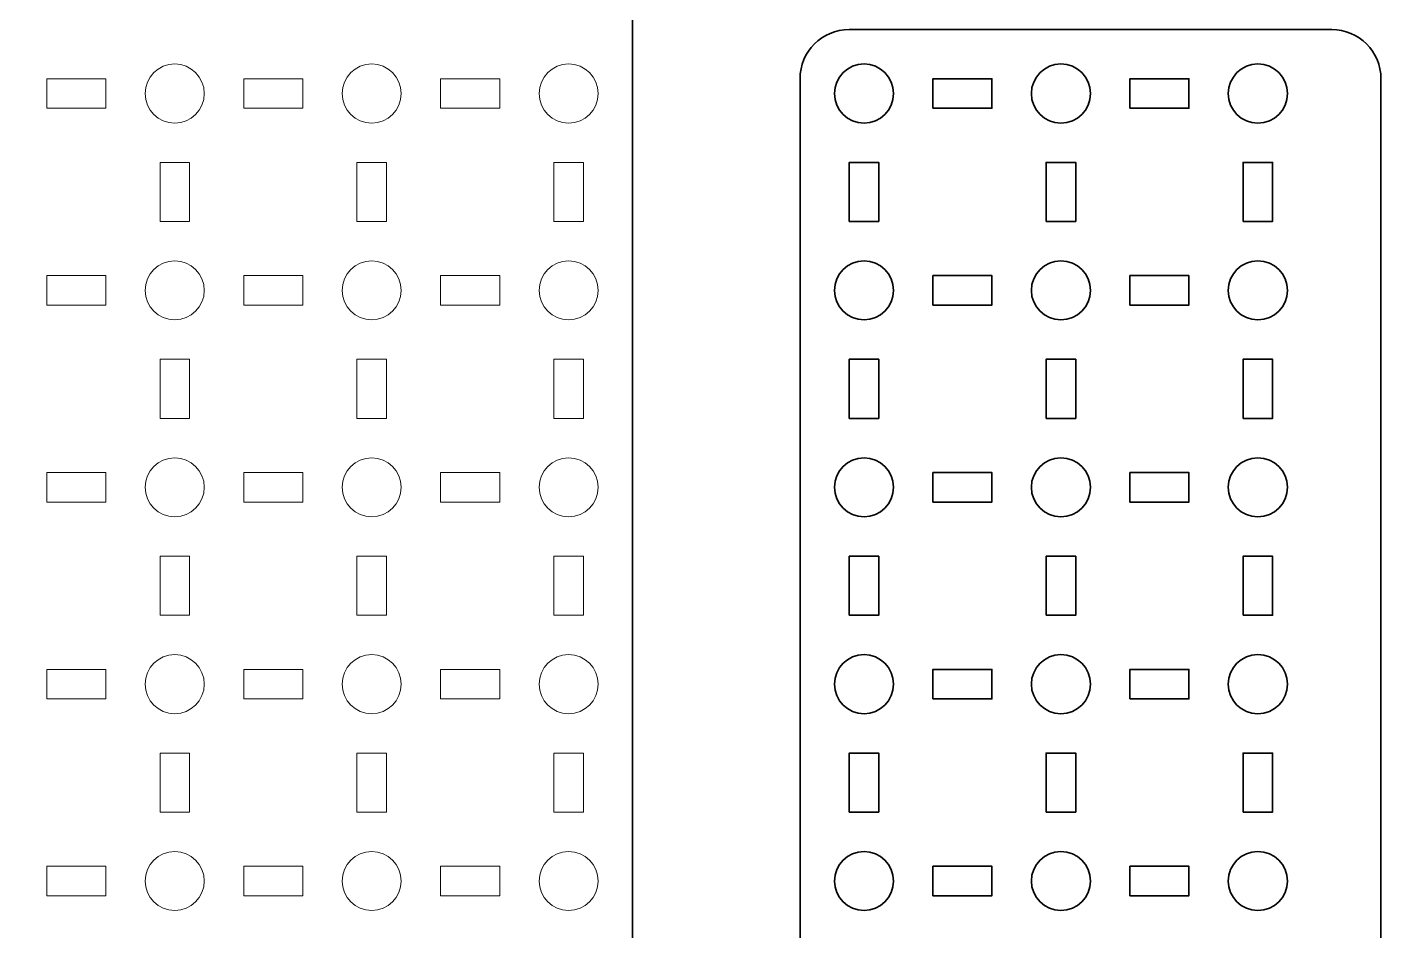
# Model space of a CAD drawing. Header units: centimetres. Extents: x -40 to 171, y -20 to 141.
# Drawn here: x 48 to 61.75, y 91.64 to 100.82 of the extents above; entities that cross this region are included whole.
import ezdxf

# ---------------------------------------------------------------- set-up
doc = ezdxf.new("R2010")
doc.units = ezdxf.units.CM
doc.header["$MEASUREMENT"] = 0
doc.layers.add('Layer 1', color=7, linetype='Continuous')

msp = doc.modelspace()

# ---------------------------------------------------------------- linework, layer by layer
at = {"layer": 'Layer 1', "color": 250, "lineweight": 35}
for points, knots in [([(53.65, 81.5), (53.65, 81.5), (35.35, 81.5), (35.35, 81.5), (35.35, 81.5), (35.07391, 81.5), (34.85, 81.72391), (34.85, 82), (34.85, 82), (34.85, 82), (34.85, 108.3), (34.85, 108.3), (34.85, 108.3), (34.85, 108.57609), (35.07391, 108.8), (35.35, 108.8), (35.35, 108.8), (35.35, 108.8), (53.65, 108.8), (53.65, 108.8), (53.65, 108.8), (53.92609, 108.8), (54.15, 108.57609), (54.15, 108.3), (54.15, 108.3), (54.15, 108.3), (54.15, 82), (54.15, 82), (54.15, 82), (54.15, 81.72391), (53.92609, 81.5), (53.65, 81.5)], [0, 0, 0, 0, 0.125, 0.125, 0.125, 0.125, 0.25, 0.25, 0.25, 0.25, 0.375, 0.375, 0.375, 0.375, 0.5, 0.5, 0.5, 0.5, 0.625, 0.625, 0.625, 0.625, 0.75, 0.75, 0.75, 0.75, 0.875, 0.875, 0.875, 0.875, 1, 1, 1, 1]), ([(61.25, 81.5), (61.25, 81.5), (56.35, 81.5), (56.35, 81.5), (56.35, 81.5), (56.07391, 81.5), (55.85, 81.72391), (55.85, 82), (55.85, 82), (55.85, 82), (55.85, 100.3), (55.85, 100.3), (55.85, 100.3), (55.85, 100.57609), (56.07391, 100.8), (56.35, 100.8), (56.35, 100.8), (56.35, 100.8), (61.25, 100.8), (61.25, 100.8), (61.25, 100.8), (61.52609, 100.8), (61.75, 100.57609), (61.75, 100.3), (61.75, 100.3), (61.75, 100.3), (61.75, 82), (61.75, 82), (61.75, 82), (61.75, 81.72391), (61.52609, 81.5), (61.25, 81.5)], [0, 0, 0, 0, 0.125, 0.125, 0.125, 0.125, 0.25, 0.25, 0.25, 0.25, 0.375, 0.375, 0.375, 0.375, 0.5, 0.5, 0.5, 0.5, 0.625, 0.625, 0.625, 0.625, 0.75, 0.75, 0.75, 0.75, 0.875, 0.875, 0.875, 0.875, 1, 1, 1, 1]), ([(56.2, 100.15), (56.2, 100.31566), (56.33434, 100.45), (56.5, 100.45), (56.5, 100.45), (56.66566, 100.45), (56.8, 100.31566), (56.8, 100.15), (56.8, 100.15), (56.8, 99.98434), (56.66566, 99.85), (56.5, 99.85), (56.5, 99.85), (56.33434, 99.85), (56.2, 99.98434), (56.2, 100.15)], [0, 0, 0, 0, 0.25, 0.25, 0.25, 0.25, 0.5, 0.5, 0.5, 0.5, 0.75, 0.75, 0.75, 0.75, 1, 1, 1, 1]), ([(58.2, 100.15), (58.2, 100.31566), (58.33434, 100.45), (58.5, 100.45), (58.5, 100.45), (58.66566, 100.45), (58.8, 100.31566), (58.8, 100.15), (58.8, 100.15), (58.8, 99.98434), (58.66566, 99.85), (58.5, 99.85), (58.5, 99.85), (58.33434, 99.85), (58.2, 99.98434), (58.2, 100.15)], [0, 0, 0, 0, 0.25, 0.25, 0.25, 0.25, 0.5, 0.5, 0.5, 0.5, 0.75, 0.75, 0.75, 0.75, 1, 1, 1, 1]), ([(60.2, 100.15), (60.2, 100.31566), (60.33434, 100.45), (60.5, 100.45), (60.5, 100.45), (60.66566, 100.45), (60.8, 100.31566), (60.8, 100.15), (60.8, 100.15), (60.8, 99.98434), (60.66566, 99.85), (60.5, 99.85), (60.5, 99.85), (60.33434, 99.85), (60.2, 99.98434), (60.2, 100.15)], [0, 0, 0, 0, 0.25, 0.25, 0.25, 0.25, 0.5, 0.5, 0.5, 0.5, 0.75, 0.75, 0.75, 0.75, 1, 1, 1, 1]), ([(57.2, 100), (57.2, 100), (57.2, 100.3), (57.2, 100.3), (57.2, 100.3), (57.2, 100.3), (57.8, 100.3), (57.8, 100.3), (57.8, 100.3), (57.8, 100.3), (57.8, 100), (57.8, 100), (57.8, 100), (57.8, 100), (57.2, 100), (57.2, 100)], [0, 0, 0, 0, 0.25, 0.25, 0.25, 0.25, 0.5, 0.5, 0.5, 0.5, 0.75, 0.75, 0.75, 0.75, 1, 1, 1, 1]), ([(59.2, 100), (59.2, 100), (59.2, 100.3), (59.2, 100.3), (59.2, 100.3), (59.2, 100.3), (59.8, 100.3), (59.8, 100.3), (59.8, 100.3), (59.8, 100.3), (59.8, 100), (59.8, 100), (59.8, 100), (59.8, 100), (59.2, 100), (59.2, 100)], [0, 0, 0, 0, 0.25, 0.25, 0.25, 0.25, 0.5, 0.5, 0.5, 0.5, 0.75, 0.75, 0.75, 0.75, 1, 1, 1, 1]), ([(56.35, 98.85), (56.35, 98.85), (56.35, 99.45), (56.35, 99.45), (56.35, 99.45), (56.35, 99.45), (56.65, 99.45), (56.65, 99.45), (56.65, 99.45), (56.65, 99.45), (56.65, 98.85), (56.65, 98.85), (56.65, 98.85), (56.65, 98.85), (56.35, 98.85), (56.35, 98.85)], [0, 0, 0, 0, 0.25, 0.25, 0.25, 0.25, 0.5, 0.5, 0.5, 0.5, 0.75, 0.75, 0.75, 0.75, 1, 1, 1, 1]), ([(58.35, 98.85), (58.35, 98.85), (58.35, 99.45), (58.35, 99.45), (58.35, 99.45), (58.35, 99.45), (58.65, 99.45), (58.65, 99.45), (58.65, 99.45), (58.65, 99.45), (58.65, 98.85), (58.65, 98.85), (58.65, 98.85), (58.65, 98.85), (58.35, 98.85), (58.35, 98.85)], [0, 0, 0, 0, 0.25, 0.25, 0.25, 0.25, 0.5, 0.5, 0.5, 0.5, 0.75, 0.75, 0.75, 0.75, 1, 1, 1, 1]), ([(60.35, 98.85), (60.35, 98.85), (60.35, 99.45), (60.35, 99.45), (60.35, 99.45), (60.35, 99.45), (60.65, 99.45), (60.65, 99.45), (60.65, 99.45), (60.65, 99.45), (60.65, 98.85), (60.65, 98.85), (60.65, 98.85), (60.65, 98.85), (60.35, 98.85), (60.35, 98.85)], [0, 0, 0, 0, 0.25, 0.25, 0.25, 0.25, 0.5, 0.5, 0.5, 0.5, 0.75, 0.75, 0.75, 0.75, 1, 1, 1, 1]), ([(56.2, 98.15), (56.2, 98.31566), (56.33434, 98.45), (56.5, 98.45), (56.5, 98.45), (56.66566, 98.45), (56.8, 98.31566), (56.8, 98.15), (56.8, 98.15), (56.8, 97.98434), (56.66566, 97.85), (56.5, 97.85), (56.5, 97.85), (56.33434, 97.85), (56.2, 97.98434), (56.2, 98.15)], [0, 0, 0, 0, 0.25, 0.25, 0.25, 0.25, 0.5, 0.5, 0.5, 0.5, 0.75, 0.75, 0.75, 0.75, 1, 1, 1, 1]), ([(58.2, 98.15), (58.2, 98.31566), (58.33434, 98.45), (58.5, 98.45), (58.5, 98.45), (58.66566, 98.45), (58.8, 98.31566), (58.8, 98.15), (58.8, 98.15), (58.8, 97.98434), (58.66566, 97.85), (58.5, 97.85), (58.5, 97.85), (58.33434, 97.85), (58.2, 97.98434), (58.2, 98.15)], [0, 0, 0, 0, 0.25, 0.25, 0.25, 0.25, 0.5, 0.5, 0.5, 0.5, 0.75, 0.75, 0.75, 0.75, 1, 1, 1, 1]), ([(60.2, 98.15), (60.2, 98.31566), (60.33434, 98.45), (60.5, 98.45), (60.5, 98.45), (60.66566, 98.45), (60.8, 98.31566), (60.8, 98.15), (60.8, 98.15), (60.8, 97.98434), (60.66566, 97.85), (60.5, 97.85), (60.5, 97.85), (60.33434, 97.85), (60.2, 97.98434), (60.2, 98.15)], [0, 0, 0, 0, 0.25, 0.25, 0.25, 0.25, 0.5, 0.5, 0.5, 0.5, 0.75, 0.75, 0.75, 0.75, 1, 1, 1, 1]), ([(57.2, 98), (57.2, 98), (57.2, 98.3), (57.2, 98.3), (57.2, 98.3), (57.2, 98.3), (57.8, 98.3), (57.8, 98.3), (57.8, 98.3), (57.8, 98.3), (57.8, 98), (57.8, 98), (57.8, 98), (57.8, 98), (57.2, 98), (57.2, 98)], [0, 0, 0, 0, 0.25, 0.25, 0.25, 0.25, 0.5, 0.5, 0.5, 0.5, 0.75, 0.75, 0.75, 0.75, 1, 1, 1, 1]), ([(59.2, 98), (59.2, 98), (59.2, 98.3), (59.2, 98.3), (59.2, 98.3), (59.2, 98.3), (59.8, 98.3), (59.8, 98.3), (59.8, 98.3), (59.8, 98.3), (59.8, 98), (59.8, 98), (59.8, 98), (59.8, 98), (59.2, 98), (59.2, 98)], [0, 0, 0, 0, 0.25, 0.25, 0.25, 0.25, 0.5, 0.5, 0.5, 0.5, 0.75, 0.75, 0.75, 0.75, 1, 1, 1, 1]), ([(56.35, 96.85), (56.35, 96.85), (56.35, 97.45), (56.35, 97.45), (56.35, 97.45), (56.35, 97.45), (56.65, 97.45), (56.65, 97.45), (56.65, 97.45), (56.65, 97.45), (56.65, 96.85), (56.65, 96.85), (56.65, 96.85), (56.65, 96.85), (56.35, 96.85), (56.35, 96.85)], [0, 0, 0, 0, 0.25, 0.25, 0.25, 0.25, 0.5, 0.5, 0.5, 0.5, 0.75, 0.75, 0.75, 0.75, 1, 1, 1, 1]), ([(58.35, 96.85), (58.35, 96.85), (58.35, 97.45), (58.35, 97.45), (58.35, 97.45), (58.35, 97.45), (58.65, 97.45), (58.65, 97.45), (58.65, 97.45), (58.65, 97.45), (58.65, 96.85), (58.65, 96.85), (58.65, 96.85), (58.65, 96.85), (58.35, 96.85), (58.35, 96.85)], [0, 0, 0, 0, 0.25, 0.25, 0.25, 0.25, 0.5, 0.5, 0.5, 0.5, 0.75, 0.75, 0.75, 0.75, 1, 1, 1, 1]), ([(60.35, 96.85), (60.35, 96.85), (60.35, 97.45), (60.35, 97.45), (60.35, 97.45), (60.35, 97.45), (60.65, 97.45), (60.65, 97.45), (60.65, 97.45), (60.65, 97.45), (60.65, 96.85), (60.65, 96.85), (60.65, 96.85), (60.65, 96.85), (60.35, 96.85), (60.35, 96.85)], [0, 0, 0, 0, 0.25, 0.25, 0.25, 0.25, 0.5, 0.5, 0.5, 0.5, 0.75, 0.75, 0.75, 0.75, 1, 1, 1, 1]), ([(56.2, 96.15), (56.2, 96.31566), (56.33434, 96.45), (56.5, 96.45), (56.5, 96.45), (56.66566, 96.45), (56.8, 96.31566), (56.8, 96.15), (56.8, 96.15), (56.8, 95.98434), (56.66566, 95.85), (56.5, 95.85), (56.5, 95.85), (56.33434, 95.85), (56.2, 95.98434), (56.2, 96.15)], [0, 0, 0, 0, 0.25, 0.25, 0.25, 0.25, 0.5, 0.5, 0.5, 0.5, 0.75, 0.75, 0.75, 0.75, 1, 1, 1, 1]), ([(58.2, 96.15), (58.2, 96.31566), (58.33434, 96.45), (58.5, 96.45), (58.5, 96.45), (58.66566, 96.45), (58.8, 96.31566), (58.8, 96.15), (58.8, 96.15), (58.8, 95.98434), (58.66566, 95.85), (58.5, 95.85), (58.5, 95.85), (58.33434, 95.85), (58.2, 95.98434), (58.2, 96.15)], [0, 0, 0, 0, 0.25, 0.25, 0.25, 0.25, 0.5, 0.5, 0.5, 0.5, 0.75, 0.75, 0.75, 0.75, 1, 1, 1, 1]), ([(60.2, 96.15), (60.2, 96.31566), (60.33434, 96.45), (60.5, 96.45), (60.5, 96.45), (60.66566, 96.45), (60.8, 96.31566), (60.8, 96.15), (60.8, 96.15), (60.8, 95.98434), (60.66566, 95.85), (60.5, 95.85), (60.5, 95.85), (60.33434, 95.85), (60.2, 95.98434), (60.2, 96.15)], [0, 0, 0, 0, 0.25, 0.25, 0.25, 0.25, 0.5, 0.5, 0.5, 0.5, 0.75, 0.75, 0.75, 0.75, 1, 1, 1, 1]), ([(57.2, 96), (57.2, 96), (57.2, 96.3), (57.2, 96.3), (57.2, 96.3), (57.2, 96.3), (57.8, 96.3), (57.8, 96.3), (57.8, 96.3), (57.8, 96.3), (57.8, 96), (57.8, 96), (57.8, 96), (57.8, 96), (57.2, 96), (57.2, 96)], [0, 0, 0, 0, 0.25, 0.25, 0.25, 0.25, 0.5, 0.5, 0.5, 0.5, 0.75, 0.75, 0.75, 0.75, 1, 1, 1, 1]), ([(59.2, 96), (59.2, 96), (59.2, 96.3), (59.2, 96.3), (59.2, 96.3), (59.2, 96.3), (59.8, 96.3), (59.8, 96.3), (59.8, 96.3), (59.8, 96.3), (59.8, 96), (59.8, 96), (59.8, 96), (59.8, 96), (59.2, 96), (59.2, 96)], [0, 0, 0, 0, 0.25, 0.25, 0.25, 0.25, 0.5, 0.5, 0.5, 0.5, 0.75, 0.75, 0.75, 0.75, 1, 1, 1, 1]), ([(56.35, 94.85), (56.35, 94.85), (56.35, 95.45), (56.35, 95.45), (56.35, 95.45), (56.35, 95.45), (56.65, 95.45), (56.65, 95.45), (56.65, 95.45), (56.65, 95.45), (56.65, 94.85), (56.65, 94.85), (56.65, 94.85), (56.65, 94.85), (56.35, 94.85), (56.35, 94.85)], [0, 0, 0, 0, 0.25, 0.25, 0.25, 0.25, 0.5, 0.5, 0.5, 0.5, 0.75, 0.75, 0.75, 0.75, 1, 1, 1, 1]), ([(58.35, 94.85), (58.35, 94.85), (58.35, 95.45), (58.35, 95.45), (58.35, 95.45), (58.35, 95.45), (58.65, 95.45), (58.65, 95.45), (58.65, 95.45), (58.65, 95.45), (58.65, 94.85), (58.65, 94.85), (58.65, 94.85), (58.65, 94.85), (58.35, 94.85), (58.35, 94.85)], [0, 0, 0, 0, 0.25, 0.25, 0.25, 0.25, 0.5, 0.5, 0.5, 0.5, 0.75, 0.75, 0.75, 0.75, 1, 1, 1, 1]), ([(60.35, 94.85), (60.35, 94.85), (60.35, 95.45), (60.35, 95.45), (60.35, 95.45), (60.35, 95.45), (60.65, 95.45), (60.65, 95.45), (60.65, 95.45), (60.65, 95.45), (60.65, 94.85), (60.65, 94.85), (60.65, 94.85), (60.65, 94.85), (60.35, 94.85), (60.35, 94.85)], [0, 0, 0, 0, 0.25, 0.25, 0.25, 0.25, 0.5, 0.5, 0.5, 0.5, 0.75, 0.75, 0.75, 0.75, 1, 1, 1, 1]), ([(56.2, 94.15), (56.2, 94.31566), (56.33434, 94.45), (56.5, 94.45), (56.5, 94.45), (56.66566, 94.45), (56.8, 94.31566), (56.8, 94.15), (56.8, 94.15), (56.8, 93.98434), (56.66566, 93.85), (56.5, 93.85), (56.5, 93.85), (56.33434, 93.85), (56.2, 93.98434), (56.2, 94.15)], [0, 0, 0, 0, 0.25, 0.25, 0.25, 0.25, 0.5, 0.5, 0.5, 0.5, 0.75, 0.75, 0.75, 0.75, 1, 1, 1, 1]), ([(58.2, 94.15), (58.2, 94.31566), (58.33434, 94.45), (58.5, 94.45), (58.5, 94.45), (58.66566, 94.45), (58.8, 94.31566), (58.8, 94.15), (58.8, 94.15), (58.8, 93.98434), (58.66566, 93.85), (58.5, 93.85), (58.5, 93.85), (58.33434, 93.85), (58.2, 93.98434), (58.2, 94.15)], [0, 0, 0, 0, 0.25, 0.25, 0.25, 0.25, 0.5, 0.5, 0.5, 0.5, 0.75, 0.75, 0.75, 0.75, 1, 1, 1, 1]), ([(60.2, 94.15), (60.2, 94.31566), (60.33434, 94.45), (60.5, 94.45), (60.5, 94.45), (60.66566, 94.45), (60.8, 94.31566), (60.8, 94.15), (60.8, 94.15), (60.8, 93.98434), (60.66566, 93.85), (60.5, 93.85), (60.5, 93.85), (60.33434, 93.85), (60.2, 93.98434), (60.2, 94.15)], [0, 0, 0, 0, 0.25, 0.25, 0.25, 0.25, 0.5, 0.5, 0.5, 0.5, 0.75, 0.75, 0.75, 0.75, 1, 1, 1, 1]), ([(57.2, 94), (57.2, 94), (57.2, 94.3), (57.2, 94.3), (57.2, 94.3), (57.2, 94.3), (57.8, 94.3), (57.8, 94.3), (57.8, 94.3), (57.8, 94.3), (57.8, 94), (57.8, 94), (57.8, 94), (57.8, 94), (57.2, 94), (57.2, 94)], [0, 0, 0, 0, 0.25, 0.25, 0.25, 0.25, 0.5, 0.5, 0.5, 0.5, 0.75, 0.75, 0.75, 0.75, 1, 1, 1, 1]), ([(59.2, 94), (59.2, 94), (59.2, 94.3), (59.2, 94.3), (59.2, 94.3), (59.2, 94.3), (59.8, 94.3), (59.8, 94.3), (59.8, 94.3), (59.8, 94.3), (59.8, 94), (59.8, 94), (59.8, 94), (59.8, 94), (59.2, 94), (59.2, 94)], [0, 0, 0, 0, 0.25, 0.25, 0.25, 0.25, 0.5, 0.5, 0.5, 0.5, 0.75, 0.75, 0.75, 0.75, 1, 1, 1, 1]), ([(56.35, 92.85), (56.35, 92.85), (56.35, 93.45), (56.35, 93.45), (56.35, 93.45), (56.35, 93.45), (56.65, 93.45), (56.65, 93.45), (56.65, 93.45), (56.65, 93.45), (56.65, 92.85), (56.65, 92.85), (56.65, 92.85), (56.65, 92.85), (56.35, 92.85), (56.35, 92.85)], [0, 0, 0, 0, 0.25, 0.25, 0.25, 0.25, 0.5, 0.5, 0.5, 0.5, 0.75, 0.75, 0.75, 0.75, 1, 1, 1, 1]), ([(58.35, 92.85), (58.35, 92.85), (58.35, 93.45), (58.35, 93.45), (58.35, 93.45), (58.35, 93.45), (58.65, 93.45), (58.65, 93.45), (58.65, 93.45), (58.65, 93.45), (58.65, 92.85), (58.65, 92.85), (58.65, 92.85), (58.65, 92.85), (58.35, 92.85), (58.35, 92.85)], [0, 0, 0, 0, 0.25, 0.25, 0.25, 0.25, 0.5, 0.5, 0.5, 0.5, 0.75, 0.75, 0.75, 0.75, 1, 1, 1, 1]), ([(60.35, 92.85), (60.35, 92.85), (60.35, 93.45), (60.35, 93.45), (60.35, 93.45), (60.35, 93.45), (60.65, 93.45), (60.65, 93.45), (60.65, 93.45), (60.65, 93.45), (60.65, 92.85), (60.65, 92.85), (60.65, 92.85), (60.65, 92.85), (60.35, 92.85), (60.35, 92.85)], [0, 0, 0, 0, 0.25, 0.25, 0.25, 0.25, 0.5, 0.5, 0.5, 0.5, 0.75, 0.75, 0.75, 0.75, 1, 1, 1, 1]), ([(56.2, 92.15), (56.2, 92.31566), (56.33434, 92.45), (56.5, 92.45), (56.5, 92.45), (56.66566, 92.45), (56.8, 92.31566), (56.8, 92.15), (56.8, 92.15), (56.8, 91.98434), (56.66566, 91.85), (56.5, 91.85), (56.5, 91.85), (56.33434, 91.85), (56.2, 91.98434), (56.2, 92.15)], [0, 0, 0, 0, 0.25, 0.25, 0.25, 0.25, 0.5, 0.5, 0.5, 0.5, 0.75, 0.75, 0.75, 0.75, 1, 1, 1, 1]), ([(58.2, 92.15), (58.2, 92.31566), (58.33434, 92.45), (58.5, 92.45), (58.5, 92.45), (58.66566, 92.45), (58.8, 92.31566), (58.8, 92.15), (58.8, 92.15), (58.8, 91.98434), (58.66566, 91.85), (58.5, 91.85), (58.5, 91.85), (58.33434, 91.85), (58.2, 91.98434), (58.2, 92.15)], [0, 0, 0, 0, 0.25, 0.25, 0.25, 0.25, 0.5, 0.5, 0.5, 0.5, 0.75, 0.75, 0.75, 0.75, 1, 1, 1, 1]), ([(60.2, 92.15), (60.2, 92.31566), (60.33434, 92.45), (60.5, 92.45), (60.5, 92.45), (60.66566, 92.45), (60.8, 92.31566), (60.8, 92.15), (60.8, 92.15), (60.8, 91.98434), (60.66566, 91.85), (60.5, 91.85), (60.5, 91.85), (60.33434, 91.85), (60.2, 91.98434), (60.2, 92.15)], [0, 0, 0, 0, 0.25, 0.25, 0.25, 0.25, 0.5, 0.5, 0.5, 0.5, 0.75, 0.75, 0.75, 0.75, 1, 1, 1, 1]), ([(57.2, 92), (57.2, 92), (57.2, 92.3), (57.2, 92.3), (57.2, 92.3), (57.2, 92.3), (57.8, 92.3), (57.8, 92.3), (57.8, 92.3), (57.8, 92.3), (57.8, 92), (57.8, 92), (57.8, 92), (57.8, 92), (57.2, 92), (57.2, 92)], [0, 0, 0, 0, 0.25, 0.25, 0.25, 0.25, 0.5, 0.5, 0.5, 0.5, 0.75, 0.75, 0.75, 0.75, 1, 1, 1, 1]), ([(59.2, 92), (59.2, 92), (59.2, 92.3), (59.2, 92.3), (59.2, 92.3), (59.2, 92.3), (59.8, 92.3), (59.8, 92.3), (59.8, 92.3), (59.8, 92.3), (59.8, 92), (59.8, 92), (59.8, 92), (59.8, 92), (59.2, 92), (59.2, 92)], [0, 0, 0, 0, 0.25, 0.25, 0.25, 0.25, 0.5, 0.5, 0.5, 0.5, 0.75, 0.75, 0.75, 0.75, 1, 1, 1, 1])]:
    msp.add_open_spline(points, degree=3, knots=knots, dxfattribs=at)
at = {"layer": 'Layer 1', "color": 250, "lineweight": 20}
for points in [[(49.2, 100.15), (49.2, 100.31566), (49.33434, 100.45), (49.5, 100.45), (49.5, 100.45), (49.66566, 100.45), (49.8, 100.31566), (49.8, 100.15), (49.8, 100.15), (49.8, 99.98434), (49.66566, 99.85), (49.5, 99.85), (49.5, 99.85), (49.33434, 99.85), (49.2, 99.98434), (49.2, 100.15)], [(51.2, 100.15), (51.2, 100.31566), (51.33434, 100.45), (51.5, 100.45), (51.5, 100.45), (51.66566, 100.45), (51.8, 100.31566), (51.8, 100.15), (51.8, 100.15), (51.8, 99.98434), (51.66566, 99.85), (51.5, 99.85), (51.5, 99.85), (51.33434, 99.85), (51.2, 99.98434), (51.2, 100.15)], [(53.2, 100.15), (53.2, 100.31566), (53.33434, 100.45), (53.5, 100.45), (53.5, 100.45), (53.66566, 100.45), (53.8, 100.31566), (53.8, 100.15), (53.8, 100.15), (53.8, 99.98434), (53.66566, 99.85), (53.5, 99.85), (53.5, 99.85), (53.33434, 99.85), (53.2, 99.98434), (53.2, 100.15)], [(48.2, 100), (48.2, 100), (48.2, 100.3), (48.2, 100.3), (48.2, 100.3), (48.2, 100.3), (48.8, 100.3), (48.8, 100.3), (48.8, 100.3), (48.8, 100.3), (48.8, 100), (48.8, 100), (48.8, 100), (48.8, 100), (48.2, 100), (48.2, 100)], [(50.2, 100), (50.2, 100), (50.2, 100.3), (50.2, 100.3), (50.2, 100.3), (50.2, 100.3), (50.8, 100.3), (50.8, 100.3), (50.8, 100.3), (50.8, 100.3), (50.8, 100), (50.8, 100), (50.8, 100), (50.8, 100), (50.2, 100), (50.2, 100)], [(52.2, 100), (52.2, 100), (52.2, 100.3), (52.2, 100.3), (52.2, 100.3), (52.2, 100.3), (52.8, 100.3), (52.8, 100.3), (52.8, 100.3), (52.8, 100.3), (52.8, 100), (52.8, 100), (52.8, 100), (52.8, 100), (52.2, 100), (52.2, 100)], [(49.35, 98.85), (49.35, 98.85), (49.35, 99.45), (49.35, 99.45), (49.35, 99.45), (49.35, 99.45), (49.65, 99.45), (49.65, 99.45), (49.65, 99.45), (49.65, 99.45), (49.65, 98.85), (49.65, 98.85), (49.65, 98.85), (49.65, 98.85), (49.35, 98.85), (49.35, 98.85)], [(51.35, 98.85), (51.35, 98.85), (51.35, 99.45), (51.35, 99.45), (51.35, 99.45), (51.35, 99.45), (51.65, 99.45), (51.65, 99.45), (51.65, 99.45), (51.65, 99.45), (51.65, 98.85), (51.65, 98.85), (51.65, 98.85), (51.65, 98.85), (51.35, 98.85), (51.35, 98.85)], [(53.35, 98.85), (53.35, 98.85), (53.35, 99.45), (53.35, 99.45), (53.35, 99.45), (53.35, 99.45), (53.65, 99.45), (53.65, 99.45), (53.65, 99.45), (53.65, 99.45), (53.65, 98.85), (53.65, 98.85), (53.65, 98.85), (53.65, 98.85), (53.35, 98.85), (53.35, 98.85)], [(49.2, 98.15), (49.2, 98.31566), (49.33434, 98.45), (49.5, 98.45), (49.5, 98.45), (49.66566, 98.45), (49.8, 98.31566), (49.8, 98.15), (49.8, 98.15), (49.8, 97.98434), (49.66566, 97.85), (49.5, 97.85), (49.5, 97.85), (49.33434, 97.85), (49.2, 97.98434), (49.2, 98.15)], [(51.2, 98.15), (51.2, 98.31566), (51.33434, 98.45), (51.5, 98.45), (51.5, 98.45), (51.66566, 98.45), (51.8, 98.31566), (51.8, 98.15), (51.8, 98.15), (51.8, 97.98434), (51.66566, 97.85), (51.5, 97.85), (51.5, 97.85), (51.33434, 97.85), (51.2, 97.98434), (51.2, 98.15)], [(53.2, 98.15), (53.2, 98.31566), (53.33434, 98.45), (53.5, 98.45), (53.5, 98.45), (53.66566, 98.45), (53.8, 98.31566), (53.8, 98.15), (53.8, 98.15), (53.8, 97.98434), (53.66566, 97.85), (53.5, 97.85), (53.5, 97.85), (53.33434, 97.85), (53.2, 97.98434), (53.2, 98.15)], [(48.2, 98), (48.2, 98), (48.2, 98.3), (48.2, 98.3), (48.2, 98.3), (48.2, 98.3), (48.8, 98.3), (48.8, 98.3), (48.8, 98.3), (48.8, 98.3), (48.8, 98), (48.8, 98), (48.8, 98), (48.8, 98), (48.2, 98), (48.2, 98)], [(50.2, 98), (50.2, 98), (50.2, 98.3), (50.2, 98.3), (50.2, 98.3), (50.2, 98.3), (50.8, 98.3), (50.8, 98.3), (50.8, 98.3), (50.8, 98.3), (50.8, 98), (50.8, 98), (50.8, 98), (50.8, 98), (50.2, 98), (50.2, 98)], [(52.2, 98), (52.2, 98), (52.2, 98.3), (52.2, 98.3), (52.2, 98.3), (52.2, 98.3), (52.8, 98.3), (52.8, 98.3), (52.8, 98.3), (52.8, 98.3), (52.8, 98), (52.8, 98), (52.8, 98), (52.8, 98), (52.2, 98), (52.2, 98)], [(49.35, 96.85), (49.35, 96.85), (49.35, 97.45), (49.35, 97.45), (49.35, 97.45), (49.35, 97.45), (49.65, 97.45), (49.65, 97.45), (49.65, 97.45), (49.65, 97.45), (49.65, 96.85), (49.65, 96.85), (49.65, 96.85), (49.65, 96.85), (49.35, 96.85), (49.35, 96.85)], [(51.35, 96.85), (51.35, 96.85), (51.35, 97.45), (51.35, 97.45), (51.35, 97.45), (51.35, 97.45), (51.65, 97.45), (51.65, 97.45), (51.65, 97.45), (51.65, 97.45), (51.65, 96.85), (51.65, 96.85), (51.65, 96.85), (51.65, 96.85), (51.35, 96.85), (51.35, 96.85)], [(53.35, 96.85), (53.35, 96.85), (53.35, 97.45), (53.35, 97.45), (53.35, 97.45), (53.35, 97.45), (53.65, 97.45), (53.65, 97.45), (53.65, 97.45), (53.65, 97.45), (53.65, 96.85), (53.65, 96.85), (53.65, 96.85), (53.65, 96.85), (53.35, 96.85), (53.35, 96.85)], [(49.2, 96.15), (49.2, 96.31566), (49.33434, 96.45), (49.5, 96.45), (49.5, 96.45), (49.66566, 96.45), (49.8, 96.31566), (49.8, 96.15), (49.8, 96.15), (49.8, 95.98434), (49.66566, 95.85), (49.5, 95.85), (49.5, 95.85), (49.33434, 95.85), (49.2, 95.98434), (49.2, 96.15)], [(51.2, 96.15), (51.2, 96.31566), (51.33434, 96.45), (51.5, 96.45), (51.5, 96.45), (51.66566, 96.45), (51.8, 96.31566), (51.8, 96.15), (51.8, 96.15), (51.8, 95.98434), (51.66566, 95.85), (51.5, 95.85), (51.5, 95.85), (51.33434, 95.85), (51.2, 95.98434), (51.2, 96.15)], [(53.2, 96.15), (53.2, 96.31566), (53.33434, 96.45), (53.5, 96.45), (53.5, 96.45), (53.66566, 96.45), (53.8, 96.31566), (53.8, 96.15), (53.8, 96.15), (53.8, 95.98434), (53.66566, 95.85), (53.5, 95.85), (53.5, 95.85), (53.33434, 95.85), (53.2, 95.98434), (53.2, 96.15)], [(48.2, 96), (48.2, 96), (48.2, 96.3), (48.2, 96.3), (48.2, 96.3), (48.2, 96.3), (48.8, 96.3), (48.8, 96.3), (48.8, 96.3), (48.8, 96.3), (48.8, 96), (48.8, 96), (48.8, 96), (48.8, 96), (48.2, 96), (48.2, 96)], [(50.2, 96), (50.2, 96), (50.2, 96.3), (50.2, 96.3), (50.2, 96.3), (50.2, 96.3), (50.8, 96.3), (50.8, 96.3), (50.8, 96.3), (50.8, 96.3), (50.8, 96), (50.8, 96), (50.8, 96), (50.8, 96), (50.2, 96), (50.2, 96)], [(52.2, 96), (52.2, 96), (52.2, 96.3), (52.2, 96.3), (52.2, 96.3), (52.2, 96.3), (52.8, 96.3), (52.8, 96.3), (52.8, 96.3), (52.8, 96.3), (52.8, 96), (52.8, 96), (52.8, 96), (52.8, 96), (52.2, 96), (52.2, 96)], [(49.35, 94.85), (49.35, 94.85), (49.35, 95.45), (49.35, 95.45), (49.35, 95.45), (49.35, 95.45), (49.65, 95.45), (49.65, 95.45), (49.65, 95.45), (49.65, 95.45), (49.65, 94.85), (49.65, 94.85), (49.65, 94.85), (49.65, 94.85), (49.35, 94.85), (49.35, 94.85)], [(51.35, 94.85), (51.35, 94.85), (51.35, 95.45), (51.35, 95.45), (51.35, 95.45), (51.35, 95.45), (51.65, 95.45), (51.65, 95.45), (51.65, 95.45), (51.65, 95.45), (51.65, 94.85), (51.65, 94.85), (51.65, 94.85), (51.65, 94.85), (51.35, 94.85), (51.35, 94.85)], [(53.35, 94.85), (53.35, 94.85), (53.35, 95.45), (53.35, 95.45), (53.35, 95.45), (53.35, 95.45), (53.65, 95.45), (53.65, 95.45), (53.65, 95.45), (53.65, 95.45), (53.65, 94.85), (53.65, 94.85), (53.65, 94.85), (53.65, 94.85), (53.35, 94.85), (53.35, 94.85)], [(49.2, 94.15), (49.2, 94.31566), (49.33434, 94.45), (49.5, 94.45), (49.5, 94.45), (49.66566, 94.45), (49.8, 94.31566), (49.8, 94.15), (49.8, 94.15), (49.8, 93.98434), (49.66566, 93.85), (49.5, 93.85), (49.5, 93.85), (49.33434, 93.85), (49.2, 93.98434), (49.2, 94.15)], [(51.2, 94.15), (51.2, 94.31566), (51.33434, 94.45), (51.5, 94.45), (51.5, 94.45), (51.66566, 94.45), (51.8, 94.31566), (51.8, 94.15), (51.8, 94.15), (51.8, 93.98434), (51.66566, 93.85), (51.5, 93.85), (51.5, 93.85), (51.33434, 93.85), (51.2, 93.98434), (51.2, 94.15)], [(53.2, 94.15), (53.2, 94.31566), (53.33434, 94.45), (53.5, 94.45), (53.5, 94.45), (53.66566, 94.45), (53.8, 94.31566), (53.8, 94.15), (53.8, 94.15), (53.8, 93.98434), (53.66566, 93.85), (53.5, 93.85), (53.5, 93.85), (53.33434, 93.85), (53.2, 93.98434), (53.2, 94.15)], [(48.2, 94), (48.2, 94), (48.2, 94.3), (48.2, 94.3), (48.2, 94.3), (48.2, 94.3), (48.8, 94.3), (48.8, 94.3), (48.8, 94.3), (48.8, 94.3), (48.8, 94), (48.8, 94), (48.8, 94), (48.8, 94), (48.2, 94), (48.2, 94)], [(50.2, 94), (50.2, 94), (50.2, 94.3), (50.2, 94.3), (50.2, 94.3), (50.2, 94.3), (50.8, 94.3), (50.8, 94.3), (50.8, 94.3), (50.8, 94.3), (50.8, 94), (50.8, 94), (50.8, 94), (50.8, 94), (50.2, 94), (50.2, 94)], [(52.2, 94), (52.2, 94), (52.2, 94.3), (52.2, 94.3), (52.2, 94.3), (52.2, 94.3), (52.8, 94.3), (52.8, 94.3), (52.8, 94.3), (52.8, 94.3), (52.8, 94), (52.8, 94), (52.8, 94), (52.8, 94), (52.2, 94), (52.2, 94)], [(49.35, 92.85), (49.35, 92.85), (49.35, 93.45), (49.35, 93.45), (49.35, 93.45), (49.35, 93.45), (49.65, 93.45), (49.65, 93.45), (49.65, 93.45), (49.65, 93.45), (49.65, 92.85), (49.65, 92.85), (49.65, 92.85), (49.65, 92.85), (49.35, 92.85), (49.35, 92.85)], [(51.35, 92.85), (51.35, 92.85), (51.35, 93.45), (51.35, 93.45), (51.35, 93.45), (51.35, 93.45), (51.65, 93.45), (51.65, 93.45), (51.65, 93.45), (51.65, 93.45), (51.65, 92.85), (51.65, 92.85), (51.65, 92.85), (51.65, 92.85), (51.35, 92.85), (51.35, 92.85)], [(53.35, 92.85), (53.35, 92.85), (53.35, 93.45), (53.35, 93.45), (53.35, 93.45), (53.35, 93.45), (53.65, 93.45), (53.65, 93.45), (53.65, 93.45), (53.65, 93.45), (53.65, 92.85), (53.65, 92.85), (53.65, 92.85), (53.65, 92.85), (53.35, 92.85), (53.35, 92.85)], [(49.2, 92.15), (49.2, 92.31566), (49.33434, 92.45), (49.5, 92.45), (49.5, 92.45), (49.66566, 92.45), (49.8, 92.31566), (49.8, 92.15), (49.8, 92.15), (49.8, 91.98434), (49.66566, 91.85), (49.5, 91.85), (49.5, 91.85), (49.33434, 91.85), (49.2, 91.98434), (49.2, 92.15)], [(51.2, 92.15), (51.2, 92.31566), (51.33434, 92.45), (51.5, 92.45), (51.5, 92.45), (51.66566, 92.45), (51.8, 92.31566), (51.8, 92.15), (51.8, 92.15), (51.8, 91.98434), (51.66566, 91.85), (51.5, 91.85), (51.5, 91.85), (51.33434, 91.85), (51.2, 91.98434), (51.2, 92.15)], [(53.2, 92.15), (53.2, 92.31566), (53.33434, 92.45), (53.5, 92.45), (53.5, 92.45), (53.66566, 92.45), (53.8, 92.31566), (53.8, 92.15), (53.8, 92.15), (53.8, 91.98434), (53.66566, 91.85), (53.5, 91.85), (53.5, 91.85), (53.33434, 91.85), (53.2, 91.98434), (53.2, 92.15)], [(48.2, 92), (48.2, 92), (48.2, 92.3), (48.2, 92.3), (48.2, 92.3), (48.2, 92.3), (48.8, 92.3), (48.8, 92.3), (48.8, 92.3), (48.8, 92.3), (48.8, 92), (48.8, 92), (48.8, 92), (48.8, 92), (48.2, 92), (48.2, 92)], [(50.2, 92), (50.2, 92), (50.2, 92.3), (50.2, 92.3), (50.2, 92.3), (50.2, 92.3), (50.8, 92.3), (50.8, 92.3), (50.8, 92.3), (50.8, 92.3), (50.8, 92), (50.8, 92), (50.8, 92), (50.8, 92), (50.2, 92), (50.2, 92)], [(52.2, 92), (52.2, 92), (52.2, 92.3), (52.2, 92.3), (52.2, 92.3), (52.2, 92.3), (52.8, 92.3), (52.8, 92.3), (52.8, 92.3), (52.8, 92.3), (52.8, 92), (52.8, 92), (52.8, 92), (52.8, 92), (52.2, 92), (52.2, 92)]]:
    msp.add_open_spline(points, degree=3, knots=[0, 0, 0, 0, 0.25, 0.25, 0.25, 0.25, 0.5, 0.5, 0.5, 0.5, 0.75, 0.75, 0.75, 0.75, 1, 1, 1, 1], dxfattribs=at)

doc.saveas('drawing.dxf')
